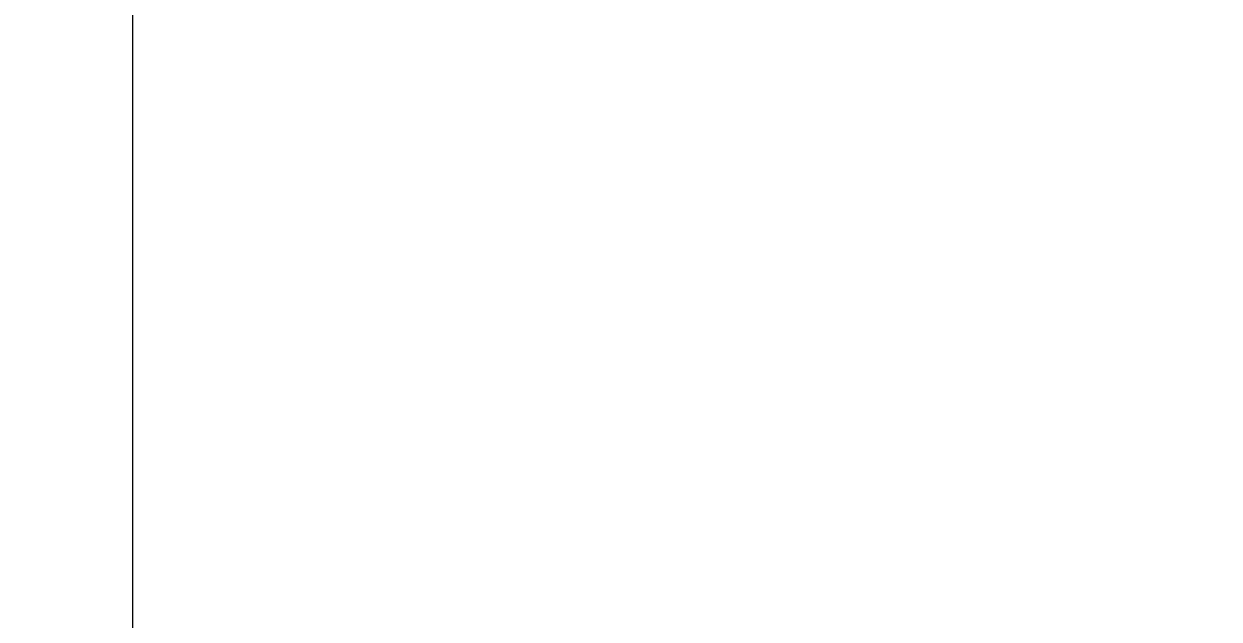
# Model space of a CAD drawing. Header units: millimetres. Extents: x -8913 to 62688, y -13000 to 43000.
# Drawn here: x 39943.8 to 40149.7, y 14730.7 to 14833.2 of the extents above; entities that cross this region are included whole.
import ezdxf

# ---------------------------------------------------------------- set-up
doc = ezdxf.new("R2010")
doc.units = ezdxf.units.MM
doc.header["$MEASUREMENT"] = 0
doc.header["$PDMODE"] = 1
for name, color, linetype, lineweight in [('07--DIM-2', 2, 'Continuous', 25), ('1735 X DT-5BR-FFP$0$N--SANITARY-0', 8, 'Continuous', 13), ('Z--X-REF', 7, 'Continuous', 0)]:
    doc.layers.add(name, color=color, linetype=linetype, lineweight=lineweight)
doc.styles.add('ISO', font='isocp2.shx', dxfattribs={"width": 0.8})
doc.dimstyles.new('1-100_AR', dxfattribs={"dimtxt": 225, "dimasz": 100, "dimexe": 100, "dimexo": 100, "dimgap": 0, "dimtad": 0, "dimdec": 0, "dimzin": 12, "dimdsep": 46, "dimtxsty": 'ISO', "dimblk": 'ARCHTICK', "dimcen": 100, "dimdle": 100, "dimclrd": 8, "dimclre": 9, "dimclrt": 2, "dimadec": 0, "dimazin": 0, "dimtfac": 1, "dimtdec": 0, "dimtmove": 0, "dimatfit": 2, "dimldrblk": 'ARCHTICK', "dimfxl": 1, "dimtvp": 0.75, "dimtolj": 1, "dimtzin": 12, "dimlwd": 9, "dimlwe": 9, "dimarcsym": 0})

# ---------------------------------------------------------------- blocks, each defined once
blk = doc.blocks.new('1735 X DT-5BR-FFP')
at = {"layer": '1735 X DT-5BR-FFP$0$N--SANITARY-0'}
blk.add_line((4175, 15175.02), (4175, 13375.02), dxfattribs=at)
blk = doc.blocks.new('_ArchTick')
at = {"color": 0, "const_width": 0.15}
blk.add_lwpolyline([(-0.5, -0.5), (0.5, 0.5)], dxfattribs=at)
blk = doc.blocks.new('*D151')
at = {"layer": '07--DIM-2', "color": 9, "lineweight": 9, "transparency": 16777216}
for p, q in [((39037.5, 15100), (39037.5, 14486.98)), ((41787.51, 15100), (41787.51, 14486.98))]:
    blk.add_line(p, q, dxfattribs=at)
at = {"layer": '07--DIM-2', "color": 8, "lineweight": 9, "transparency": 16777216}
blk.add_line((38937.5, 14586.98), (41887.51, 14586.98), dxfattribs=at)
at = {"layer": 'Defpoints', "color": 0, "transparency": 16777216}
for p in [(39037.5, 15200), (41787.51, 15200), (41787.51, 14586.98)]:
    blk.add_point(p, dxfattribs=at)
at = {"layer": '07--DIM-2', "color": 8, "lineweight": 9, "transparency": 16777216, "xscale": 100, "yscale": 100, "zscale": 100, "rotation": 180}
blk.add_blockref('_ArchTick', (39037.5, 14586.98), dxfattribs=at)
at = {"layer": '07--DIM-2', "color": 8, "lineweight": 9, "transparency": 16777216, "xscale": 100, "yscale": 100, "zscale": 100}
blk.add_blockref('_ArchTick', (41787.51, 14586.98), dxfattribs=at)
at = {"layer": '07--DIM-2', "color": 2, "transparency": 16777216, "insert": (40412.5, 14755.76), "char_height": 225, "attachment_point": 5, "style": 'ISO'}
blk.add_mtext('\\A1;2750', dxfattribs=at)

msp = doc.modelspace()

# ---------------------------------------------------------------- block references
at = {"layer": 'Z--X-REF'}
msp.add_blockref('1735 X DT-5BR-FFP', (35787.5, 0), dxfattribs=at)

# ---------------------------------------------------------------- next in the draw order: dimensions: what is measured, and where the dimension line sits
at = {"layer": '07--DIM-2'}
dim = msp.add_linear_dim(base=(41787.51, 14586.98), p1=(39037.5, 15200), p2=(41787.51, 15200), dimstyle='1-100_AR', dxfattribs=at)
dim.commit()
dim.dimension.update_dxf_attribs({"geometry": '*D151', "text_midpoint": (40412.5, 14755.76)})

doc.saveas('drawing.dxf')
